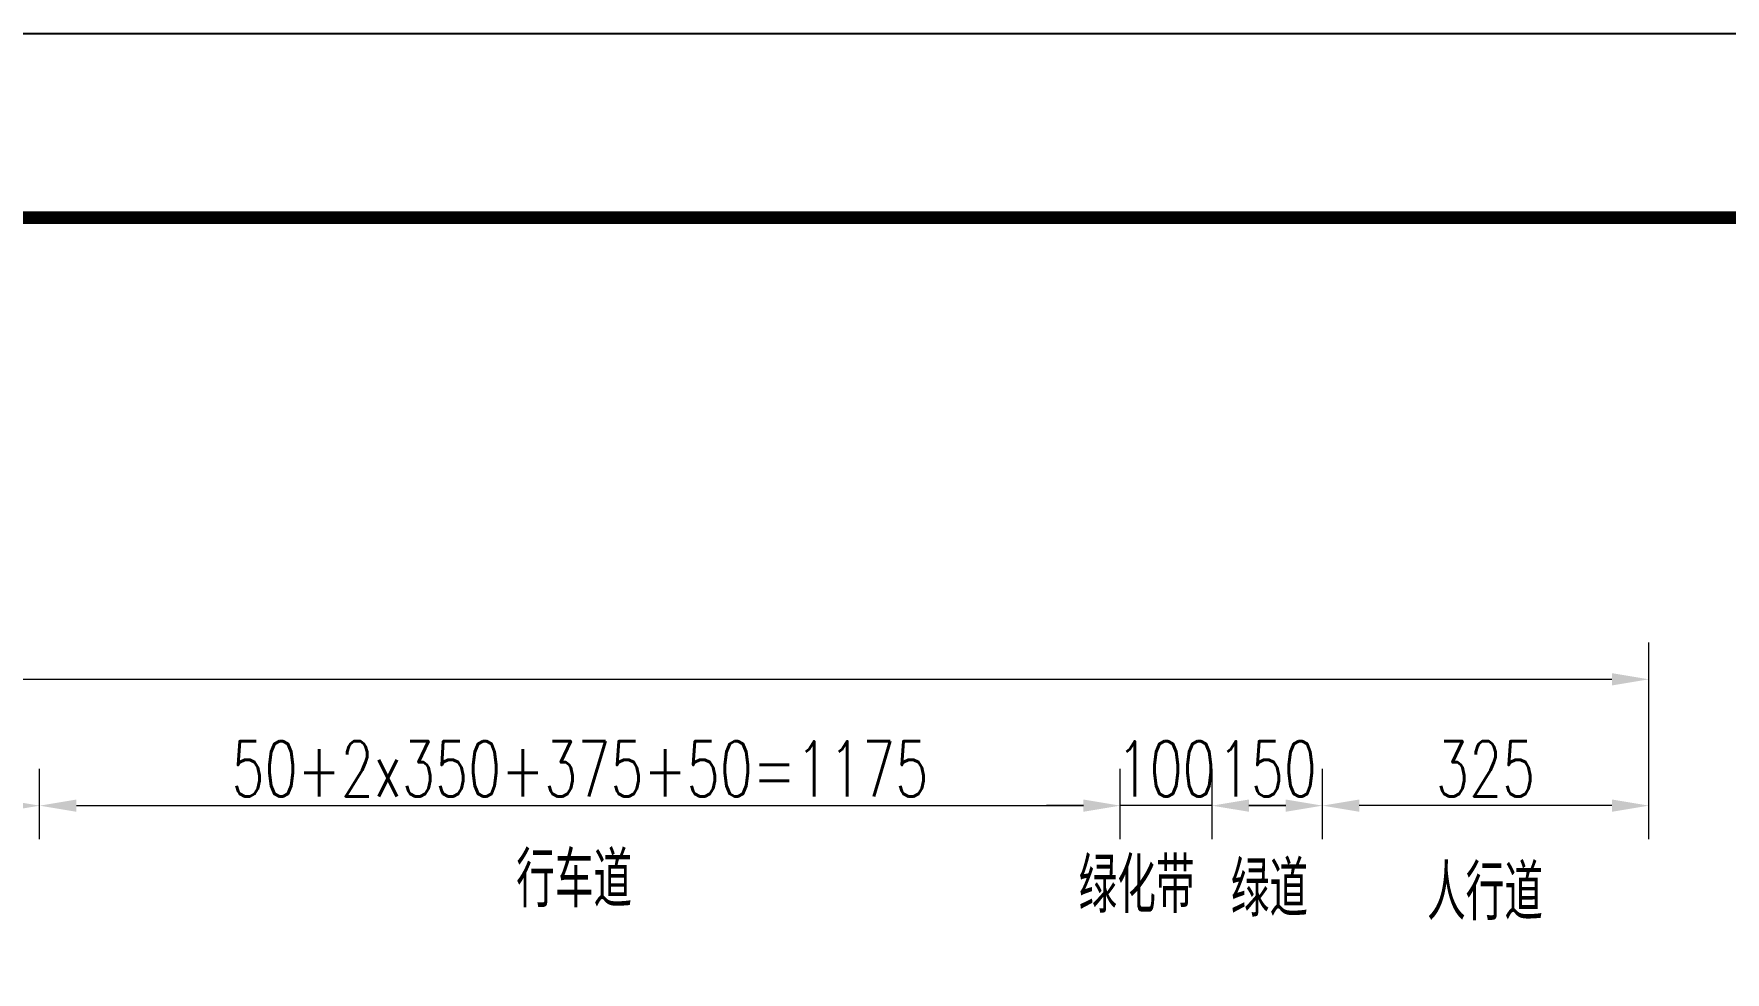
# Model space of a CAD drawing. Extents: x 941299 to 942979, y 2579300 to 2579597.
# Drawn here: x 942803.4 to 942895.4, y 2579545.8 to 2579596.9 of the extents above; entities that cross this region are included whole.
import ezdxf

# ---------------------------------------------------------------- set-up
doc = ezdxf.new("R2010")
doc.units = 0
doc.layers.get('0').update_dxf_attribs({"linetype": 'CONTINUOUS'})
doc.layers.get('Defpoints').update_dxf_attribs({"linetype": 'CONTINUOUS'})
doc.layers.add('图框', color=7, linetype='CONTINUOUS')
doc.layers.add('文字', color=7, linetype='CONTINUOUS')
doc.layers.add('标注', color=4, linetype='CONTINUOUS', lineweight=15)
doc.styles.get("Standard").update_dxf_attribs({"font": 'simplex1.shx', "width": 0.7, "bigfont": 'hztxt.shx'})
doc.dimstyles.new('比例1：200', dxfattribs={"dimtxt": 3, "dimasz": 2, "dimexe": 2, "dimexo": 1, "dimgap": 0.5, "dimtad": 1, "dimlfac": 20, "dimzin": 13, "dimdsep": 46, "dimtxsty": 'Standard', "dimcen": -0.09, "dimclrd": 4, "dimclre": 4, "dimclrt": 7, "dimaunit": 1, "dimadec": 0, "dimazin": 0, "dimtfac": 0.0005, "dimtix": 1, "dimtmove": 2, "dimatfit": 3, "dimfxl": 0, "dimtolj": 1, "dimtzin": 13, "dimlwd": -1, "dimlwe": -1, "dimarcsym": 0})

# ---------------------------------------------------------------- blocks, each defined once
blk = doc.blocks.new('*D101')
at = {"layer": 'Defpoints', "color": 0}
for p in [(942891.217, 2579561.744), (942666.225, 2579554.872), (942891.217, 2579554.639)]:
    blk.add_point(p, dxfattribs=at)
at = {"layer": '标注', "color": 4}
for p, q in [((942666.225, 2579555.872), (942666.225, 2579563.744)), ((942891.217, 2579555.639), (942891.217, 2579563.744)), ((942668.225, 2579561.744), (942889.217, 2579561.744))]:
    blk.add_line(p, q, dxfattribs=at)
for points in [[(942668.225, 2579562.077), (942668.225, 2579561.41), (942666.225, 2579561.744)], [(942889.217, 2579562.077), (942889.217, 2579561.41), (942891.217, 2579561.744)]]:
    blk.add_solid(points, dxfattribs=at)
at = {"layer": '标注', "color": 7, "insert": (942778.721, 2579563.744), "char_height": 3, "attachment_point": 5}
blk.add_mtext('\\A1;道路总宽45m', dxfattribs=at)
blk = doc.blocks.new('*D102')
at = {"layer": 'Defpoints', "color": 0}
for p in [(942862.475, 2579554.872), (942803.725, 2579552.058), (942862.475, 2579552.058)]:
    blk.add_point(p, dxfattribs=at)
at = {"layer": '标注', "color": 4}
for p, q in [((942803.725, 2579553.058), (942803.725, 2579556.872)), ((942862.475, 2579553.058), (942862.475, 2579556.872)), ((942805.725, 2579554.872), (942860.475, 2579554.872))]:
    blk.add_line(p, q, dxfattribs=at)
for points in [[(942805.725, 2579555.206), (942805.725, 2579554.539), (942803.725, 2579554.872)], [(942860.475, 2579555.206), (942860.475, 2579554.539), (942862.475, 2579554.872)]]:
    blk.add_solid(points, dxfattribs=at)
at = {"layer": '标注', "color": 7, "insert": (942833.1, 2579556.872), "char_height": 3, "attachment_point": 5}
blk.add_mtext('\\A1;50+2x350+375+50=1175', dxfattribs=at)
blk = doc.blocks.new('*D103')
at = {"layer": 'Defpoints', "color": 0}
for p in [(942803.725, 2579554.872), (942753.725, 2579552.058), (942803.725, 2579552.058)]:
    blk.add_point(p, dxfattribs=at)
at = {"layer": '标注', "color": 4}
for p, q in [((942753.725, 2579553.058), (942753.725, 2579556.872)), ((942803.725, 2579553.058), (942803.725, 2579556.872)), ((942755.725, 2579554.872), (942801.725, 2579554.872))]:
    blk.add_line(p, q, dxfattribs=at)
for points in [[(942755.725, 2579555.206), (942755.725, 2579554.539), (942753.725, 2579554.872)], [(942801.725, 2579555.206), (942801.725, 2579554.539), (942803.725, 2579554.872)]]:
    blk.add_solid(points, dxfattribs=at)
at = {"layer": '标注', "color": 7, "insert": (942778.725, 2579556.872), "char_height": 3, "attachment_point": 5}
blk.add_mtext('\\A1;1000', dxfattribs=at)
blk = doc.blocks.new('*D105')
at = {"layer": 'Defpoints', "color": 0}
for p in [(942862.475, 2579554.872), (942862.475, 2579552.058), (942867.475, 2579552.058)]:
    blk.add_point(p, dxfattribs=at)
at = {"layer": '标注', "color": 4}
for p, q in [((942862.475, 2579553.058), (942862.475, 2579556.872)), ((942867.475, 2579553.058), (942867.475, 2579556.872)), ((942860.475, 2579554.872), (942858.475, 2579554.872)), ((942867.475, 2579554.872), (942862.475, 2579554.872)), ((942869.475, 2579554.872), (942871.475, 2579554.872))]:
    blk.add_line(p, q, dxfattribs=at)
for points in [[(942860.475, 2579555.206), (942860.475, 2579554.539), (942862.475, 2579554.872)], [(942869.475, 2579555.206), (942869.475, 2579554.539), (942867.475, 2579554.872)]]:
    blk.add_solid(points, dxfattribs=at)
at = {"layer": '标注', "color": 7, "insert": (942864.975, 2579556.872), "char_height": 3, "attachment_point": 5}
blk.add_mtext('\\A1;100', dxfattribs=at)
blk = doc.blocks.new('*D108')
at = {"layer": 'Defpoints', "color": 0}
for p in [(942873.475, 2579554.873), (942873.475, 2579552.058), (942891.217, 2579552.058)]:
    blk.add_point(p, dxfattribs=at)
at = {"layer": '标注', "color": 4}
for p, q in [((942873.475, 2579553.058), (942873.475, 2579556.873)), ((942891.217, 2579553.058), (942891.217, 2579556.873)), ((942889.217, 2579554.873), (942875.475, 2579554.873))]:
    blk.add_line(p, q, dxfattribs=at)
for points in [[(942875.475, 2579555.207), (942875.475, 2579554.54), (942873.475, 2579554.873)], [(942889.217, 2579555.207), (942889.217, 2579554.54), (942891.217, 2579554.873)]]:
    blk.add_solid(points, dxfattribs=at)
at = {"layer": '标注', "color": 7, "insert": (942882.346, 2579556.873), "char_height": 3, "attachment_point": 5}
blk.add_mtext('\\A1;325', dxfattribs=at)
blk = doc.blocks.new('*D109')
at = {"layer": 'Defpoints', "color": 0}
for p in [(942867.475, 2579554.873), (942867.475, 2579552.058), (942873.475, 2579552.058)]:
    blk.add_point(p, dxfattribs=at)
at = {"layer": '标注', "color": 4}
for p, q in [((942867.475, 2579553.058), (942867.475, 2579556.873)), ((942873.475, 2579553.058), (942873.475, 2579556.873)), ((942871.475, 2579554.873), (942869.475, 2579554.873))]:
    blk.add_line(p, q, dxfattribs=at)
for points in [[(942869.475, 2579555.207), (942869.475, 2579554.54), (942867.475, 2579554.873)], [(942871.475, 2579555.207), (942871.475, 2579554.54), (942873.475, 2579554.873)]]:
    blk.add_solid(points, dxfattribs=at)
at = {"layer": '标注', "color": 7, "insert": (942870.475, 2579556.873), "char_height": 3, "attachment_point": 5}
blk.add_mtext('\\A1;150', dxfattribs=at)

msp = doc.modelspace()

# ---------------------------------------------------------------- linework, layer by layer
msp.add_lwpolyline([(942978.72533, 2579299.85013), (942978.72533, 2579596.85013), (942558.72533, 2579596.85013), (942558.72533, 2579299.85013)], close=True)
msp.add_lwpolyline([(942978.72533, 2579299.85013), (942978.72533, 2579596.85013), (942558.72533, 2579596.85013), (942558.72533, 2579299.85013)], close=True)
at = {"layer": '图框', "const_width": 0.7}
msp.add_lwpolyline([(942968.72533, 2579586.85013), (942588.72533, 2579586.85013), (942588.72533, 2579309.85013), (942968.72533, 2579309.85013), (942968.72533, 2579586.85013)], dxfattribs=at)

# ---------------------------------------------------------------- texts
at = {"layer": '文字', "width": 0.7}
for s, p in [('行车道', (942829.63712, 2579549.34476)), ('绿化带', (942860.22012, 2579549.03835))]:
    msp.add_text(s, height=3, dxfattribs=at).set_placement(p)
for s, p in [('绿道', (942868.494, 2579548.83342)), ('人行道', (942879.16351, 2579548.64201))]:
    msp.add_text(s, height=3, rotation=0.0678676, dxfattribs=at).set_placement(p)

# ---------------------------------------------------------------- dimensions: what is measured, and where the dimension line sits
at = {"layer": '标注'}
dim = msp.add_linear_dim(base=(942891.21705, 2579561.74365), p1=(942666.22533, 2579554.87243), p2=(942891.21705, 2579554.63889), text='道路总宽45m', dimstyle='比例1：200', override={"dimtxsty": 'Standard'}, dxfattribs=at)
dim.commit()
dim.dimension.update_dxf_attribs({"geometry": '*D101', "text_midpoint": (942778.72119, 2579563.74365)})
dim = msp.add_linear_dim(base=(942803.72533, 2579554.87243), p1=(942753.72533, 2579552.05756), p2=(942803.72533, 2579552.05756), dimstyle='比例1：200', override={"dimtxsty": 'Standard'}, dxfattribs=at)
dim.commit()
dim.dimension.update_dxf_attribs({"geometry": '*D103', "text_midpoint": (942778.72533, 2579556.87243)})
for base, p1, p2, text, picture, middle in [((942862.47533, 2579554.87243), (942803.72533, 2579552.05756), (942862.47533, 2579552.05756), '50+2x350+375+50=1175', '*D102', (942833.10033, 2579556.87243)), ((942867.47533, 2579554.87347), (942873.47533, 2579552.05756), (942867.47533, 2579552.05756), '150', '*D109', (942870.47533, 2579556.87347)), ((942873.47533, 2579554.87347), (942891.21705, 2579552.05756), (942873.47533, 2579552.05756), '325', '*D108', (942882.34619, 2579556.87347))]:
    dim = msp.add_linear_dim(base=base, p1=p1, p2=p2, angle=180, text=text, dimstyle='比例1：200', override={"dimtxsty": 'Standard'}, dxfattribs=at)
    dim.commit()
    dim.dimension.update_dxf_attribs({"geometry": picture, "text_midpoint": middle})
dim = msp.add_linear_dim(base=(942862.47533, 2579554.87243), p1=(942867.47533, 2579552.05756), p2=(942862.47533, 2579552.05756), angle=180, dimstyle='比例1：200', override={"dimtxsty": 'Standard'}, dxfattribs=at)
dim.commit()
dim.dimension.update_dxf_attribs({"geometry": '*D105', "text_midpoint": (942864.97533, 2579556.87243)})

doc.saveas('drawing.dxf')
